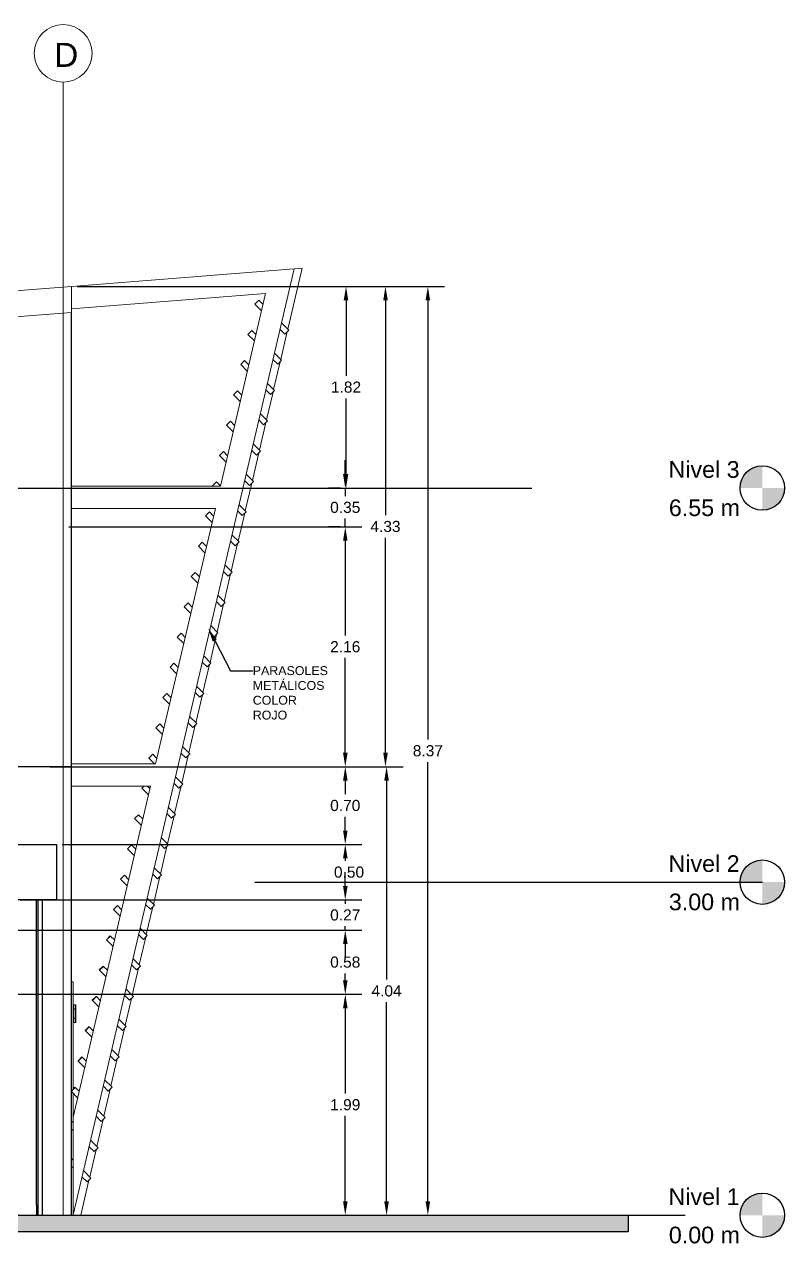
# Model space of a CAD drawing. Header units: inches. Extents: x -6 to 158, y 10 to 161.
# Drawn here: x 109.61 to 116.46, y 12.98 to 23.96 of the extents above; entities that cross this region are included whole.
import ezdxf
from ezdxf import colors
from ezdxf.entities.mleader import LeaderData, LeaderLine
from ezdxf.math import Vec2, Vec3

# ---------------------------------------------------------------- set-up
doc = ezdxf.new("R2010")
doc.units = ezdxf.units.IN
doc.header["$MEASUREMENT"] = 0
doc.linetypes.add('DASHED2', pattern=[9.525, 6.35, -3.175])
doc.linetypes.add('Grid Line', pattern=[22.225, 12.7, -3.175, 3.175, -3.175])
for name, color, linetype in [('10 HATCH 2', 9, 'Continuous'), ('2 Ejes 2', 2, 'Continuous'), ('3', 3, 'Continuous'), ('4 Paredes', 5, 'Continuous'), ('5 Muebles', 1, 'Continuous'), ('6', 6, 'Continuous'), ('Dim', 2, 'Continuous'), ('Proy', 1, 'DASHED2'), ('TEXTO', 2, 'Continuous')]:
    doc.layers.add(name, color=color, linetype=linetype)
for name, color, linetype, lineweight in [('A-COLS', 3, 'Continuous', 9), ('A-DOOR', 2, 'Continuous', 9), ('A-DOOR-FRAM', 2, 'Continuous', 18), ('A-FLOR', 5, 'Continuous', 9), ('A-WALL', 5, 'Continuous', 9), ('S-GRID', 1, 'Continuous', 9), ('S-GRID-IDEN', 1, 'Continuous', 9)]:
    doc.layers.add(name, color=color, linetype=linetype, lineweight=lineweight)
doc.styles.add('Arial', font='arial.ttf', dxfattribs={"height": 250})
doc.styles.add('Arial_1', font='arial.ttf', dxfattribs={"height": 450})
doc.styles.add('style1', font='micross.ttf')
doc.dimstyles.new('1-50', dxfattribs={"dimscale": 0.05, "dimtxt": 2, "dimasz": 2.5, "dimexe": 3, "dimexo": 1, "dimgap": 1, "dimtad": 0, "dimtih": 1, "dimtoh": 1, "dimzin": 1, "dimdsep": 46, "dimtxsty": 'style1', "dimcen": 2.5, "dimclrd": 124, "dimclre": 124, "dimclrt": 1, "dimadec": 0, "dimazin": 0, "dimtfac": 1, "dimtmove": 2, "dimatfit": 3, "dimfxl": 1, "dimtolj": 1, "dimtzin": 0, "dimlwd": -1, "dimlwe": -1, "dimarcsym": 0})

# ---------------------------------------------------------------- blocks, each defined once
blk = doc.blocks.new('*D533')
at = {"layer": 'Defpoints', "color": 0, "transparency": 16777216}
for p in [(109.903, 16.572), (109.903, 16.072), (112.502, 16.072)]:
    blk.add_point(p, dxfattribs=at)
at = {"layer": 'Dim', "color": 124, "transparency": 16777216}
for p, q in [((109.953, 16.572), (112.652, 16.572)), ((112.502, 16.447), (112.502, 16.424)), ((112.502, 16.197), (112.502, 16.221)), ((109.953, 16.072), (112.652, 16.072))]:
    blk.add_line(p, q, dxfattribs=at)
for points in [[(112.482, 16.447), (112.523, 16.447), (112.502, 16.572)], [(112.482, 16.197), (112.523, 16.197), (112.502, 16.072)]]:
    blk.add_solid(points, dxfattribs=at)
at = {"layer": 'Dim', "color": 1, "transparency": 16777216, "insert": (112.536, 16.322), "char_height": 0.1, "attachment_point": 5, "style": 'style1'}
blk.add_mtext('\\A1;0.50', dxfattribs=at)
blk = doc.blocks.new('*D534')
at = {"layer": 'Defpoints', "color": 0, "transparency": 16777216}
for p in [(109.793, 17.272), (112.502, 17.272), (109.903, 16.572)]:
    blk.add_point(p, dxfattribs=at)
at = {"layer": 'Dim', "color": 124, "transparency": 16777216}
for p, q in [((109.843, 17.272), (112.652, 17.272)), ((112.502, 17.147), (112.502, 17.024)), ((112.502, 16.697), (112.502, 16.821)), ((109.953, 16.572), (112.652, 16.572))]:
    blk.add_line(p, q, dxfattribs=at)
for points in [[(112.482, 17.147), (112.523, 17.147), (112.502, 17.272)], [(112.482, 16.697), (112.523, 16.697), (112.502, 16.572)]]:
    blk.add_solid(points, dxfattribs=at)
at = {"layer": 'Dim', "color": 1, "transparency": 16777216, "insert": (112.502, 16.922), "char_height": 0.1, "attachment_point": 5, "style": 'style1'}
blk.add_mtext('\\A1;0.70', dxfattribs=at)
blk = doc.blocks.new('*D418')
at = {"layer": 'Defpoints', "color": 0, "transparency": 16777216}
for p in [(109.962, 19.432), (112.502, 19.432), (110.037, 17.272)]:
    blk.add_point(p, dxfattribs=at)
at = {"layer": 'Dim', "color": 124, "transparency": 16777216}
for p, q in [((110.012, 19.432), (112.652, 19.432)), ((112.502, 19.307), (112.502, 18.454)), ((112.502, 17.397), (112.502, 18.251)), ((110.087, 17.272), (112.652, 17.272))]:
    blk.add_line(p, q, dxfattribs=at)
for points in [[(112.482, 19.307), (112.523, 19.307), (112.502, 19.432)], [(112.482, 17.397), (112.523, 17.397), (112.502, 17.272)]]:
    blk.add_solid(points, dxfattribs=at)
at = {"layer": 'Dim', "color": 1, "transparency": 16777216, "insert": (112.502, 18.352), "char_height": 0.1, "attachment_point": 5, "style": 'style1'}
blk.add_mtext('\\A1;2.16', dxfattribs=at)
blk = doc.blocks.new('*D535')
at = {"layer": 'Defpoints', "color": 0, "transparency": 16777216}
for p in [(112.502, 19.782), (112.509, 19.782), (112.509, 19.432)]:
    blk.add_point(p, dxfattribs=at)
at = {"layer": 'Dim', "color": 124, "transparency": 16777216}
for p, q in [((112.502, 19.907), (112.502, 20.032)), ((112.459, 19.782), (112.352, 19.782)), ((112.502, 19.782), (112.502, 19.709)), ((112.502, 19.432), (112.502, 19.506)), ((112.459, 19.432), (112.352, 19.432)), ((112.502, 19.307), (112.502, 19.182))]:
    blk.add_line(p, q, dxfattribs=at)
for points in [[(112.482, 19.907), (112.523, 19.907), (112.502, 19.782)], [(112.482, 19.307), (112.523, 19.307), (112.502, 19.432)]]:
    blk.add_solid(points, dxfattribs=at)
at = {"layer": 'Dim', "color": 1, "transparency": 16777216, "insert": (112.502, 19.607), "char_height": 0.1, "attachment_point": 5, "style": 'style1'}
blk.add_mtext('\\A1;0.35', dxfattribs=at)
blk = doc.blocks.new('*D536')
at = {"layer": 'Defpoints', "color": 0, "transparency": 16777216}
for p in [(110.037, 21.598), (112.509, 21.598), (112.502, 19.782)]:
    blk.add_point(p, dxfattribs=at)
at = {"layer": 'Dim', "color": 124, "transparency": 16777216}
for p, q in [((110.087, 21.598), (112.659, 21.598)), ((112.509, 21.473), (112.509, 20.792)), ((112.509, 19.907), (112.509, 20.588)), ((112.552, 19.782), (112.659, 19.782))]:
    blk.add_line(p, q, dxfattribs=at)
for points in [[(112.488, 21.473), (112.529, 21.473), (112.509, 21.598)], [(112.488, 19.907), (112.529, 19.907), (112.509, 19.782)]]:
    blk.add_solid(points, dxfattribs=at)
at = {"layer": 'Dim', "color": 1, "transparency": 16777216, "insert": (112.509, 20.69), "char_height": 0.1, "attachment_point": 5, "style": 'style1'}
blk.add_mtext('\\A1;1.82', dxfattribs=at)
blk = doc.blocks.new('*D419')
at = {"layer": 'Defpoints', "color": 0, "transparency": 16777216}
for p in [(112.502, 17.272), (112.874, 17.272), (112.502, 13.232)]:
    blk.add_point(p, dxfattribs=at)
at = {"layer": 'Dim', "color": 124, "transparency": 16777216}
for p, q in [((112.552, 17.272), (113.024, 17.272)), ((112.874, 17.147), (112.874, 15.354)), ((112.874, 13.357), (112.874, 15.151)), ((112.552, 13.232), (113.024, 13.232))]:
    blk.add_line(p, q, dxfattribs=at)
for points in [[(112.853, 17.147), (112.895, 17.147), (112.874, 17.272)], [(112.853, 13.357), (112.895, 13.357), (112.874, 13.232)]]:
    blk.add_solid(points, dxfattribs=at)
at = {"layer": 'Dim', "color": 1, "transparency": 16777216, "insert": (112.874, 15.252), "char_height": 0.1, "attachment_point": 5, "style": 'style1'}
blk.add_mtext('\\A1;4.04', dxfattribs=at)
blk = doc.blocks.new('*D420')
at = {"layer": 'Defpoints', "color": 0, "transparency": 16777216}
for p in [(112.509, 21.598), (112.521, 17.272), (112.864, 17.272)]:
    blk.add_point(p, dxfattribs=at)
at = {"layer": 'Dim', "color": 124, "transparency": 16777216}
for p, q in [((112.559, 21.598), (113.014, 21.598)), ((112.864, 21.473), (112.864, 19.537)), ((112.864, 17.397), (112.864, 19.333)), ((112.571, 17.272), (113.014, 17.272))]:
    blk.add_line(p, q, dxfattribs=at)
for points in [[(112.844, 21.473), (112.885, 21.473), (112.864, 21.598)], [(112.844, 17.397), (112.885, 17.397), (112.864, 17.272)]]:
    blk.add_solid(points, dxfattribs=at)
at = {"layer": 'Dim', "color": 1, "transparency": 16777216, "insert": (112.864, 19.435), "char_height": 0.1, "attachment_point": 5, "style": 'style1'}
blk.add_mtext('\\A1;4.33', dxfattribs=at)
blk = doc.blocks.new('*D421')
at = {"layer": 'Defpoints', "color": 0, "transparency": 16777216}
for p in [(112.902, 21.598), (113.246, 21.598), (112.912, 13.232)]:
    blk.add_point(p, dxfattribs=at)
at = {"layer": 'Dim', "color": 124, "transparency": 16777216}
for p, q in [((112.952, 21.598), (113.396, 21.598)), ((113.246, 21.473), (113.246, 17.517)), ((113.246, 13.357), (113.246, 17.313)), ((112.962, 13.232), (113.396, 13.232))]:
    blk.add_line(p, q, dxfattribs=at)
for points in [[(113.225, 21.473), (113.266, 21.473), (113.246, 21.598)], [(113.225, 13.357), (113.266, 13.357), (113.246, 13.232)]]:
    blk.add_solid(points, dxfattribs=at)
at = {"layer": 'Dim', "color": 1, "transparency": 16777216, "insert": (113.246, 17.415), "char_height": 0.1, "attachment_point": 5, "style": 'style1'}
blk.add_mtext('\\A1;8.37', dxfattribs=at)
blk = doc.blocks.new('*D540')
at = {"layer": 'Defpoints', "color": 0, "transparency": 16777216}
for p in [(109.523, 16.072), (109.273, 15.8), (112.502, 15.8)]:
    blk.add_point(p, dxfattribs=at)
at = {"layer": 'Dim', "color": 124, "transparency": 16777216}
for p, q in [((112.502, 16.197), (112.502, 16.322)), ((109.573, 16.072), (112.652, 16.072)), ((112.502, 16.072), (112.502, 16.038)), ((112.502, 15.8), (112.502, 15.835)), ((109.323, 15.8), (112.652, 15.8)), ((112.502, 15.675), (112.502, 15.55))]:
    blk.add_line(p, q, dxfattribs=at)
for points in [[(112.482, 16.197), (112.523, 16.197), (112.502, 16.072)], [(112.482, 15.675), (112.523, 15.675), (112.502, 15.8)]]:
    blk.add_solid(points, dxfattribs=at)
at = {"layer": 'Dim', "color": 1, "transparency": 16777216, "insert": (112.502, 15.936), "char_height": 0.1, "attachment_point": 5, "style": 'style1'}
blk.add_mtext('\\A1;0.27', dxfattribs=at)
blk = doc.blocks.new('*D541')
at = {"layer": 'Defpoints', "color": 0, "transparency": 16777216}
for p in [(109.273, 15.8), (109.273, 15.222), (112.502, 15.222)]:
    blk.add_point(p, dxfattribs=at)
at = {"layer": 'Dim', "color": 124, "transparency": 16777216}
for p, q in [((109.323, 15.8), (112.652, 15.8)), ((112.502, 15.675), (112.502, 15.613)), ((112.502, 15.347), (112.502, 15.41)), ((109.323, 15.222), (112.652, 15.222))]:
    blk.add_line(p, q, dxfattribs=at)
for points in [[(112.482, 15.675), (112.523, 15.675), (112.502, 15.8)], [(112.482, 15.347), (112.523, 15.347), (112.502, 15.222)]]:
    blk.add_solid(points, dxfattribs=at)
at = {"layer": 'Dim', "color": 1, "transparency": 16777216, "insert": (112.502, 15.511), "char_height": 0.1, "attachment_point": 5, "style": 'style1'}
blk.add_mtext('\\A1;0.58', dxfattribs=at)
blk = doc.blocks.new('*D422')
at = {"layer": 'Defpoints', "color": 0, "transparency": 16777216}
for p in [(112.502, 15.222), (112.502, 13.232), (112.502, 13.232)]:
    blk.add_point(p, dxfattribs=at)
at = {"layer": 'Dim', "color": 124, "transparency": 16777216}
for p, q in [((112.552, 15.222), (112.652, 15.222)), ((112.502, 15.097), (112.502, 14.329)), ((112.502, 13.357), (112.502, 14.126)), ((112.552, 13.232), (112.652, 13.232))]:
    blk.add_line(p, q, dxfattribs=at)
for points in [[(112.482, 15.097), (112.523, 15.097), (112.502, 15.222)], [(112.482, 13.357), (112.523, 13.357), (112.502, 13.232)]]:
    blk.add_solid(points, dxfattribs=at)
at = {"layer": 'Dim', "color": 1, "transparency": 16777216, "insert": (112.502, 14.227), "char_height": 0.1, "attachment_point": 5, "style": 'style1'}
blk.add_mtext('\\A1;1.99', dxfattribs=at)
blk = doc.blocks.new('Grid - M_Grid Head - Circle-10837-Section 2')
at = {"layer": 'S-GRID-IDEN'}
blk.add_circle((-13844, 10530), 325, dxfattribs=at)

msp = doc.modelspace()

# ---------------------------------------------------------------- hatches: boundary and pattern name
at = {"layer": '10 HATCH 2'}
h = msp.add_hatch(color=251, dxfattribs=at)
h.dxf.hatch_style = 1
h.paths.add_polyline_path([(102.733, 13.232), (85.196, 13.232), (85.196, 13.082), (102.733, 13.082)])
h.paths.add_polyline_path([(115.05, 13.232), (102.733, 13.232), (102.733, 13.082), (115.05, 13.082)])
at = {"layer": 'Proy', "ltscale": 0.75}
h = msp.add_hatch(color=253, dxfattribs=at)
edge = h.paths.add_edge_path(flags=0)
edge.add_line((116.258, 19.782), (116.058, 19.782))
edge.add_arc((116.258, 19.782), 0.2, 90, 180, ccw=False)
edge.add_line((116.258, 19.982), (116.258, 19.782))
h = msp.add_hatch(color=253, dxfattribs=at)
edge = h.paths.add_edge_path(flags=0)
edge.add_line((116.258, 19.582), (116.258, 19.782))
edge.add_line((116.258, 19.782), (116.458, 19.782))
edge.add_arc((116.258, 19.782), 0.2, 270, 360, ccw=False)
h = msp.add_hatch(color=253, dxfattribs=at)
edge = h.paths.add_edge_path(flags=0)
edge.add_line((116.258, 16.232), (116.058, 16.232))
edge.add_arc((116.258, 16.232), 0.2, 90, 180, ccw=False)
edge.add_line((116.258, 16.432), (116.258, 16.232))
h = msp.add_hatch(color=253, dxfattribs=at)
edge = h.paths.add_edge_path(flags=0)
edge.add_line((116.258, 16.032), (116.258, 16.232))
edge.add_line((116.258, 16.232), (116.458, 16.232))
edge.add_arc((116.258, 16.232), 0.2, 270, 360, ccw=False)
h = msp.add_hatch(color=253, dxfattribs=at)
edge = h.paths.add_edge_path(flags=0)
edge.add_line((116.258, 13.232), (116.058, 13.232))
edge.add_arc((116.258, 13.232), 0.2, 90, 180, ccw=False)
edge.add_line((116.258, 13.432), (116.258, 13.232))
h = msp.add_hatch(color=253, dxfattribs=at)
edge = h.paths.add_edge_path(flags=0)
edge.add_line((116.258, 13.032), (116.258, 13.232))
edge.add_line((116.258, 13.232), (116.458, 13.232))
edge.add_arc((116.258, 13.232), 0.2, 270, 360, ccw=False)

# ---------------------------------------------------------------- linework, layer by layer
at = {"layer": '3'}
for p, q in [((109.733, 16.072), (109.733, 13.232)), ((109.773, 16.072), (109.773, 13.232)), ((109.726, 13.322), (109.733, 13.322))]:
    msp.add_line(p, q, dxfattribs=at)
at = {"layer": '4 Paredes'}
for p, q in [((110.037, 17.272), (110.037, 21.362)), ((103.883, 16.572), (109.903, 16.572)), ((109.903, 16.572), (109.903, 16.072)), ((109.903, 16.072), (103.883, 16.072)), ((109.723, 13.322), (109.723, 16.072)), ((109.723, 13.322), (109.723, 13.232)), ((109.723, 13.322), (109.726, 13.322))]:
    msp.add_line(p, q, dxfattribs=at)
at = {"layer": '5 Muebles', "color": 253, "ltscale": 0.75}
for centre in [(116.258, 19.782), (116.258, 16.232), (116.258, 13.232)]:
    msp.add_circle(centre, 0.2, dxfattribs=at)
at = {"layer": '6'}
for p, q in [((110.037, 17.272), (98.633, 17.272)), ((110.037, 13.232), (110.037, 17.272))]:
    msp.add_line(p, q, dxfattribs=at)
msp.add_lwpolyline([(115.05, 13.082), (85.196, 13.082), (85.196, 13.232), (115.05, 13.232)], close=True, dxfattribs=at)
at = {"layer": 'A-COLS'}
for p, q in [((112.041, 21.756), (110.037, 21.598)), ((110.051, 13.235), (112.041, 21.756)), ((111.984, 21.213), (112.113, 21.762)), ((112.113, 21.762), (112.041, 21.756)), ((110.037, 21.397), (111.784, 21.535)), ((111.784, 21.535), (111.378, 19.798)), ((111.724, 21.474), (111.688, 21.439)), ((111.688, 21.439), (111.748, 21.379)), ((111.761, 21.437), (111.724, 21.474)), ((111.66, 21.202), (111.625, 21.166)), ((111.698, 21.164), (111.66, 21.202)), ((111.914, 21.212), (111.958, 21.169)), ((111.993, 21.204), (111.928, 21.27)), ((111.958, 21.169), (111.993, 21.204)), ((111.625, 21.166), (111.684, 21.107)), ((111.921, 20.94), (111.979, 21.191)), ((111.929, 20.932), (111.864, 20.997)), ((111.596, 20.929), (111.561, 20.894)), ((111.561, 20.894), (111.62, 20.834)), ((111.634, 20.891), (111.596, 20.929)), ((111.851, 20.94), (111.894, 20.896)), ((111.857, 20.668), (111.916, 20.918)), ((111.894, 20.896), (111.929, 20.932)), ((111.533, 20.656), (111.497, 20.621)), ((111.57, 20.619), (111.533, 20.656)), ((111.787, 20.667), (111.83, 20.624)), ((111.793, 20.395), (111.852, 20.645)), ((111.866, 20.659), (111.8, 20.725)), ((111.83, 20.624), (111.866, 20.659)), ((111.497, 20.621), (111.557, 20.561)), ((111.802, 20.386), (111.737, 20.452)), ((111.469, 20.384), (111.433, 20.348)), ((111.433, 20.348), (111.493, 20.289)), ((111.506, 20.346), (111.469, 20.384)), ((111.723, 20.395), (111.766, 20.351)), ((111.73, 20.122), (111.788, 20.373)), ((111.766, 20.351), (111.802, 20.386)), ((111.405, 20.111), (111.37, 20.076)), ((111.443, 20.073), (111.405, 20.111)), ((111.659, 20.122), (111.703, 20.078)), ((111.666, 19.85), (111.724, 20.1)), ((111.738, 20.114), (111.673, 20.179)), ((111.703, 20.078), (111.738, 20.114)), ((111.37, 20.076), (111.429, 20.016)), ((111.675, 19.841), (111.609, 19.907)), ((111.378, 19.798), (110.037, 19.798)), ((111.341, 19.838), (111.306, 19.803)), ((111.306, 19.803), (111.311, 19.798)), ((111.379, 19.801), (111.341, 19.838)), ((111.596, 19.849), (111.639, 19.806)), ((111.602, 19.577), (111.661, 19.827)), ((111.639, 19.806), (111.675, 19.841)), ((110.037, 19.598), (111.332, 19.598)), ((111.332, 19.598), (110.794, 17.298)), ((111.278, 19.566), (111.242, 19.531)), ((111.315, 19.528), (111.278, 19.566)), ((111.532, 19.577), (111.575, 19.533)), ((111.539, 19.304), (111.597, 19.555)), ((111.611, 19.568), (111.545, 19.634)), ((111.575, 19.533), (111.611, 19.568)), ((111.242, 19.531), (111.302, 19.471)), ((111.547, 19.296), (111.482, 19.361)), ((111.214, 19.293), (111.179, 19.258)), ((111.179, 19.258), (111.238, 19.198)), ((111.252, 19.255), (111.214, 19.293)), ((111.468, 19.304), (111.512, 19.26)), ((111.475, 19.032), (111.533, 19.282)), ((111.512, 19.26), (111.547, 19.296)), ((111.15, 19.021), (111.115, 18.985)), ((111.188, 18.983), (111.15, 19.021)), ((111.405, 19.031), (111.448, 18.988)), ((111.411, 18.759), (111.47, 19.009)), ((111.483, 19.023), (111.418, 19.089)), ((111.448, 18.988), (111.483, 19.023)), ((111.115, 18.985), (111.175, 18.925)), ((111.42, 18.75), (111.354, 18.816)), ((111.087, 18.748), (111.051, 18.713)), ((111.051, 18.713), (111.111, 18.653)), ((111.124, 18.71), (111.087, 18.748)), ((111.341, 18.759), (111.384, 18.715)), ((111.347, 18.486), (111.406, 18.737)), ((111.384, 18.715), (111.42, 18.75)), ((111.023, 18.475), (110.988, 18.44)), ((111.061, 18.437), (111.023, 18.475)), ((111.277, 18.486), (111.321, 18.442)), ((111.284, 18.214), (111.342, 18.464)), ((111.356, 18.478), (111.291, 18.543)), ((111.321, 18.442), (111.356, 18.478)), ((110.988, 18.44), (111.047, 18.38)), ((111.292, 18.205), (111.227, 18.271)), ((110.959, 18.203), (110.924, 18.167)), ((110.924, 18.167), (110.983, 18.107)), ((110.997, 18.165), (110.959, 18.203)), ((111.214, 18.213), (111.257, 18.17)), ((111.22, 17.941), (111.279, 18.191)), ((111.257, 18.17), (111.292, 18.205)), ((110.896, 17.93), (110.86, 17.895)), ((110.933, 17.892), (110.896, 17.93)), ((111.15, 17.941), (111.193, 17.897)), ((111.156, 17.668), (111.215, 17.919)), ((111.229, 17.932), (111.163, 17.998)), ((111.193, 17.897), (111.229, 17.932)), ((110.86, 17.895), (110.92, 17.835)), ((111.165, 17.66), (111.1, 17.725)), ((110.832, 17.657), (110.796, 17.622)), ((110.796, 17.622), (110.856, 17.562)), ((110.869, 17.619), (110.832, 17.657)), ((111.086, 17.668), (111.13, 17.624)), ((111.093, 17.396), (111.151, 17.646)), ((111.13, 17.624), (111.165, 17.66)), ((110.768, 17.385), (110.733, 17.349)), ((110.806, 17.347), (110.768, 17.385)), ((111.022, 17.395), (111.066, 17.352)), ((111.029, 17.123), (111.087, 17.373)), ((111.101, 17.387), (111.036, 17.453)), ((111.066, 17.352), (111.101, 17.387)), ((110.794, 17.298), (110.037, 17.298)), ((110.733, 17.349), (110.783, 17.298)), ((111.038, 17.114), (110.972, 17.18)), ((110.037, 17.098), (110.748, 17.098)), ((110.748, 17.098), (110.051, 14.114)), ((110.691, 17.098), (110.669, 17.077)), ((110.669, 17.077), (110.729, 17.017)), ((110.742, 17.074), (110.718, 17.098)), ((110.959, 17.123), (111.002, 17.079)), ((110.965, 16.85), (111.024, 17.101)), ((111.002, 17.079), (111.038, 17.114)), ((110.641, 16.839), (110.605, 16.804)), ((110.605, 16.804), (110.665, 16.744)), ((110.678, 16.802), (110.641, 16.839)), ((110.895, 16.85), (110.938, 16.807)), ((110.902, 16.578), (110.96, 16.828)), ((110.974, 16.842), (110.908, 16.907)), ((110.938, 16.807), (110.974, 16.842)), ((110.91, 16.569), (110.845, 16.635)), ((110.577, 16.567), (110.542, 16.531)), ((110.542, 16.531), (110.601, 16.472)), ((110.615, 16.529), (110.577, 16.567)), ((110.831, 16.577), (110.875, 16.534)), ((110.838, 16.305), (110.896, 16.555)), ((110.875, 16.534), (110.91, 16.569)), ((110.513, 16.294), (110.478, 16.259)), ((110.478, 16.259), (110.538, 16.199)), ((110.551, 16.256), (110.513, 16.294)), ((110.768, 16.305), (110.811, 16.261)), ((110.774, 16.032), (110.833, 16.283)), ((110.846, 16.297), (110.781, 16.362)), ((110.811, 16.261), (110.846, 16.297)), ((110.783, 16.024), (110.717, 16.089)), ((110.45, 16.021), (110.414, 15.986)), ((110.414, 15.986), (110.474, 15.926)), ((110.487, 15.984), (110.45, 16.021)), ((110.704, 16.032), (110.747, 15.989)), ((110.71, 15.76), (110.769, 16.01)), ((110.747, 15.989), (110.783, 16.024)), ((110.719, 15.751), (110.654, 15.817)), ((110.386, 15.749), (110.351, 15.713)), ((110.351, 15.713), (110.353, 15.711)), ((110.389, 15.746), (110.353, 15.711)), ((110.353, 15.711), (110.41, 15.654)), ((110.389, 15.746), (110.386, 15.749)), ((110.424, 15.711), (110.389, 15.746)), ((110.64, 15.759), (110.684, 15.716)), ((110.647, 15.487), (110.705, 15.737)), ((110.684, 15.716), (110.719, 15.751)), ((110.577, 15.487), (110.622, 15.441)), ((110.658, 15.476), (110.59, 15.544)), ((110.322, 15.476), (110.287, 15.441)), ((110.287, 15.441), (110.289, 15.438)), ((110.325, 15.473), (110.289, 15.438)), ((110.289, 15.438), (110.346, 15.381)), ((110.325, 15.473), (110.322, 15.476)), ((110.36, 15.438), (110.325, 15.473)), ((110.583, 15.214), (110.64, 15.458)), ((110.622, 15.441), (110.658, 15.476)), ((110.594, 15.203), (110.526, 15.271)), ((110.259, 15.203), (110.223, 15.168)), ((110.223, 15.168), (110.226, 15.165)), ((110.261, 15.201), (110.226, 15.165)), ((110.226, 15.165), (110.283, 15.108)), ((110.261, 15.201), (110.259, 15.203)), ((110.296, 15.166), (110.261, 15.201)), ((110.513, 15.214), (110.559, 15.168)), ((110.519, 14.942), (110.576, 15.185)), ((110.559, 15.168), (110.594, 15.203)), ((110.449, 14.941), (110.495, 14.895)), ((110.53, 14.931), (110.463, 14.999)), ((110.195, 14.931), (110.159, 14.895)), ((110.159, 14.895), (110.162, 14.893)), ((110.197, 14.928), (110.162, 14.893)), ((110.162, 14.893), (110.219, 14.836)), ((110.197, 14.928), (110.195, 14.931)), ((110.232, 14.893), (110.197, 14.928)), ((110.456, 14.669), (110.513, 14.913)), ((110.495, 14.895), (110.53, 14.931)), ((110.467, 14.658), (110.399, 14.726)), ((110.131, 14.658), (110.096, 14.623)), ((110.096, 14.623), (110.098, 14.62)), ((110.134, 14.655), (110.098, 14.62)), ((110.098, 14.62), (110.155, 14.563)), ((110.134, 14.655), (110.131, 14.658)), ((110.169, 14.62), (110.134, 14.655)), ((110.385, 14.669), (110.431, 14.623)), ((110.392, 14.396), (110.449, 14.64)), ((110.431, 14.623), (110.467, 14.658)), ((110.322, 14.396), (110.368, 14.35)), ((110.403, 14.385), (110.335, 14.453)), ((110.07, 14.383), (110.037, 14.35)), ((110.037, 14.345), (110.092, 14.29)), ((110.067, 14.385), (110.052, 14.37)), ((110.07, 14.383), (110.067, 14.385)), ((110.105, 14.348), (110.07, 14.383)), ((110.328, 14.124), (110.385, 14.367)), ((110.368, 14.35), (110.403, 14.385)), ((110.339, 14.113), (110.271, 14.181)), ((110.051, 14.066), (110.037, 14.079)), ((110.051, 14.114), (110.051, 13.235)), ((110.258, 14.123), (110.304, 14.077)), ((110.265, 13.851), (110.321, 14.095)), ((110.304, 14.077), (110.339, 14.113)), ((110.037, 14.008), (110.051, 13.995)), ((110.194, 13.851), (110.24, 13.805)), ((110.276, 13.84), (110.208, 13.908)), ((110.24, 13.805), (110.276, 13.84)), ((110.051, 13.729), (110.037, 13.743)), ((110.201, 13.579), (110.258, 13.822)), ((110.037, 13.672), (110.051, 13.658)), ((110.212, 13.567), (110.144, 13.635)), ((110.12, 13.232), (110.194, 13.549)), ((110.131, 13.578), (110.177, 13.532)), ((110.177, 13.532), (110.212, 13.567))]:
    msp.add_line(p, q, dxfattribs=at)
at = {"layer": 'A-DOOR'}
for p, q in [((110.052, 15.128), (110.064, 15.128)), ((110.052, 15.091), (110.064, 15.091)), ((110.052, 15.09), (110.053, 15.09)), ((110.053, 15.128), (110.053, 15.091)), ((110.053, 15.09), (110.053, 15.006)), ((110.053, 15.09), (110.076, 15.09)), ((110.057, 15.128), (110.057, 14.968)), ((110.064, 15.128), (110.076, 15.128)), ((110.064, 15.091), (110.076, 15.091)), ((110.072, 14.968), (110.072, 15.128)), ((110.076, 15.091), (110.076, 15.128)), ((110.076, 15.006), (110.076, 15.09)), ((110.053, 15.006), (110.052, 15.006)), ((110.064, 15.005), (110.052, 15.005)), ((110.064, 14.968), (110.052, 14.968)), ((110.076, 15.006), (110.053, 15.006)), ((110.053, 15.005), (110.053, 14.968)), ((110.076, 15.005), (110.064, 15.005)), ((110.076, 14.968), (110.064, 14.968)), ((110.076, 14.968), (110.076, 15.005))]:
    msp.add_line(p, q, dxfattribs=at)
at = {"layer": 'A-DOOR-FRAM'}
for p, q in [((110.049, 15.334), (110.037, 15.334)), ((110.052, 14.365), (110.052, 15.331)), ((110.052, 14.121), (110.052, 14.33)), ((110.052, 13.232), (110.052, 13.242))]:
    msp.add_line(p, q, dxfattribs=at)
msp.add_open_spline([(110.052, 15.331), (110.052, 15.331), (110.052, 15.332), (110.052, 15.332), (110.052, 15.333), (110.052, 15.333), (110.051, 15.333), (110.051, 15.333), (110.051, 15.333), (110.051, 15.334), (110.051, 15.334), (110.05, 15.334), (110.05, 15.334), (110.049, 15.334), (110.049, 15.334)], degree=3, knots=[-1, -1, -1, -1, -0.833333, -0.75, -0.666667, -0.625, -0.583333, -0.5, -0.458333, -0.416667, -0.333333, -0.25, -0.166667, 0, 0, 0, 0], dxfattribs=at)
at = {"layer": 'A-FLOR'}
for p, q in [((85.196, 13.232), (115.05, 13.232)), ((115.05, 13.232), (115.05, 13.082)), ((115.05, 13.082), (85.196, 13.082))]:
    msp.add_line(p, q, dxfattribs=at)
at = {"layer": 'A-WALL'}
for p, q in [((96.793, 20.563), (110.037, 21.598)), ((110.037, 21.598), (110.037, 21.362)), ((110.037, 21.362), (93.133, 20.041))]:
    msp.add_line(p, q, dxfattribs=at)
at = {"layer": 'Proy', "color": 253, "ltscale": 0.75}
for p, q in [((95.133, 19.782), (116.258, 19.782)), ((90.257, 16.232), (116.258, 16.232)), ((89.369, 13.232), (116.258, 13.232))]:
    msp.add_line(p, q, dxfattribs=at)
at = {"layer": 'S-GRID', "color": 253, "linetype": 'Grid Line'}
msp.add_line((109.962, 13.232), (109.962, 23.438), dxfattribs=at)

# ---------------------------------------------------------------- block references
at = {"layer": 'S-GRID-IDEN', "color": 253, "xscale": 0.0008000000000000003, "yscale": 0.0008000000000000003, "zscale": 0.0008000000000000003}
msp.add_blockref('Grid - M_Grid Head - Circle-10837-Section 2', (121.037, 15.273), dxfattribs=at)

# ---------------------------------------------------------------- texts
at = {"layer": '2 Ejes 2', "color": 253, "insert": (109.88, 23.791), "char_height": 0.216, "width": 0.20395, "attachment_point": 1, "style": 'Arial_1'}
msp.add_mtext('D', dxfattribs=at)
at = {"layer": 'Proy', "color": 253, "ltscale": 0.75, "char_height": 0.15, "width": 0.92194, "attachment_point": 1, "style": 'Arial'}
for s, insert in [('Nivel 3', (115.413, 20.024)), ('6.55 m', (115.416, 19.679)), ('Nivel 2', (115.413, 16.474)), ('3.00 m', (115.416, 16.129)), ('Nivel 1', (115.413, 13.474)), ('0.00 m', (115.416, 13.129))]:
    msp.add_mtext(s, dxfattribs=dict(at, insert=insert))

# ---------------------------------------------------------------- dimensions: what is measured, and where the dimension line sits
at = {"layer": 'Dim'}
for base, p1, p2, picture, middle in [((112.509, 21.598), (112.502, 19.782), (110.037, 21.598), '*D536', (112.509, 20.69)), ((112.864, 17.272), (112.509, 21.598), (112.521, 17.272), '*D420', (112.864, 19.435)), ((113.246, 21.598), (112.912, 13.232), (112.902, 21.598), '*D421', (113.246, 17.415)), ((112.502, 19.782), (112.509, 19.432), (112.509, 19.782), '*D535', (112.502, 19.607)), ((112.502, 19.432), (110.037, 17.272), (109.962, 19.432), '*D418', (112.502, 18.352)), ((112.502, 17.272), (109.903, 16.572), (109.793, 17.272), '*D534', (112.502, 16.922)), ((112.874, 17.272), (112.502, 13.232), (112.502, 17.272), '*D419', (112.874, 15.252)), ((112.502, 15.8), (109.523, 16.072), (109.273, 15.8), '*D540', (112.502, 15.936)), ((112.502, 15.222), (109.273, 15.8), (109.273, 15.222), '*D541', (112.502, 15.511)), ((112.502, 13.232), (112.502, 15.222), (112.502, 13.232), '*D422', (112.502, 14.227))]:
    dim = msp.add_linear_dim(base=base, p1=p1, p2=p2, angle=90, dimstyle='1-50', override={"dimfxl": 1.25}, dxfattribs=at)
    dim.commit()
    dim.dimension.update_dxf_attribs({"geometry": picture, "text_midpoint": middle})
dim = msp.add_linear_dim(base=(112.502, 16.072), p1=(109.903, 16.572), p2=(109.903, 16.072), angle=90, dimstyle='1-50', override={"dimfxl": 1.25}, dxfattribs=at)
dim.commit()
dim.dimension.update_dxf_attribs({"geometry": '*D533', "text_midpoint": (112.536, 16.322), "dimtype": 160})

# ---------------------------------------------------------------- leaders
at = {"layer": 'TEXTO'}
ml = msp.add_multileader_mtext('Standard', dxfattribs=at)
ml.set_content('{\\C3;PARASOLES METÁLICOS COLOR ROJO}', color=256, style='style1')
ml.set_leader_properties(color=1, linetype='ByLayer', lineweight=-1)
ml.build(insert=Vec2(0, 0))
ml.multileader.update_dxf_attribs({"text_right_attachment_type": 2, "dogleg_length": 5, "arrow_head_size": 0.125, "scale": 0.05})
ctx = ml.context
ctx.base_point, ctx.scale, ctx.char_height, ctx.arrow_head_size, ctx.landing_gap_size, ctx.plane_origin = Vec3(111.669, 18.136), 0.05, 0.08, 0.125, 0, Vec3(110.734, 17.798)
ctx.right_attachment = 2
notes = []
notes.append((ctx, [(0, (1, 1, 0), (111.468, 18.136), (1, 0), 0.201, [(0, [(111.269, 18.518)], 0, [])])]))
ctx.mtext.insert, ctx.mtext.width, ctx.mtext.flow_direction = Vec3(111.669, 18.177), 0.91963, 5
for ctx, leaders in notes:
    for number, flags, end, landing, length, lines in leaders:
        leader = LeaderData()
        leader.index, (leader.has_last_leader_line, leader.has_dogleg_vector, leader.attachment_direction) = number, flags
        leader.last_leader_point, leader.dogleg_vector, leader.dogleg_length = Vec3(end), Vec3(landing), length
        for number, points, colour, breaks in lines:
            line = LeaderLine()
            line.index, line.vertices, line.color, line.breaks = number, Vec3.list(points), colors.encode_raw_color(colour), breaks
            leader.lines.append(line)
        ctx.leaders.append(leader)

doc.saveas('drawing.dxf')
